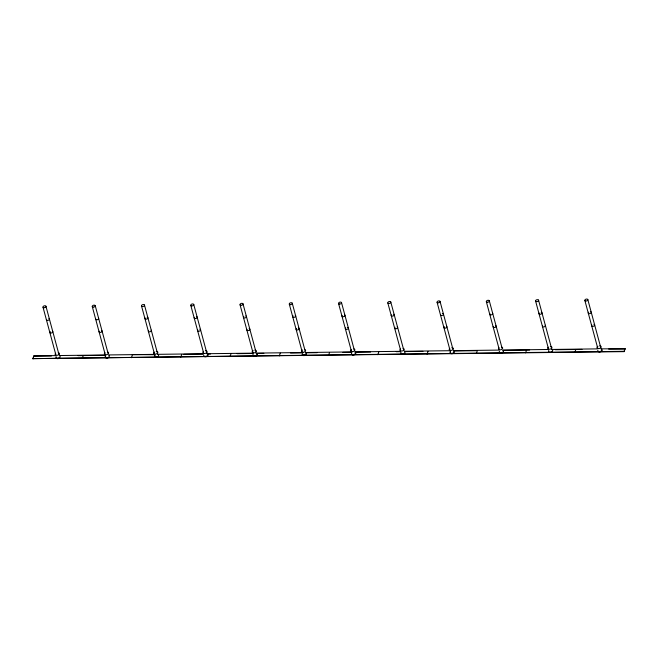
<?xml version="1.0" encoding="UTF-8"?>
<svg xmlns="http://www.w3.org/2000/svg" width="658" height="658" viewBox="0 0 658 658"><rect width="100%" height="100%" fill="white"/><g stroke="black" fill="none" stroke-linecap="round" stroke-linejoin="round"><path stroke-width="0.99" d="M601.404 348.83L625.1 348.863L624.105 351.635L32.9 358.635L33.895 355.863L55.445 355.6M32.99 358.964L33.895 355.863M624.105 351.635L625.01 348.534M59.549 355.542L104.704 354.983M108.809 354.933L153.964 354.374M158.068 354.325L203.223 353.765M207.328 353.716L253.511 353.14M256.587 353.099L302.77 352.532M305.847 352.491L352.03 351.923M355.106 351.882L400.261 351.323M404.366 351.273L449.521 350.714M453.625 350.656L498.78 350.097M502.885 350.048L548.04 349.488M552.144 349.439L597.3 348.88M33.986 356.192L51.431 355.978M78.113 355.649L104.795 355.32M154.054 354.703L132.414 354.646L131.51 357.746M183.812 354.341L203.314 354.094M207.418 354.045L210.494 354.004M237.176 353.675L252.573 353.486M256.678 353.436L263.858 353.346M290.54 353.017L302.861 352.861M305.937 352.82L317.23 352.68M342.884 352.367L351.092 352.26M355.197 352.211L370.594 352.022M396.248 351.701L400.352 351.652M404.456 351.602L422.93 351.372M453.716 350.994L476.293 350.714M502.975 350.377L529.657 350.048M555.319 349.735L582.001 349.398M608.683 349.069L625.1 348.863M32.9 358.635L624.014 351.306M587.8 299.522L600.647 347.128M584.88 300.55L597.727 348.156M575.84 349.48L574.845 352.244M538.54 300.13L551.914 349.686M535.62 301.158L548.468 348.773M526.581 350.089L525.586 352.861M489.281 300.739L502.128 348.353M486.361 301.767L499.208 349.382M477.321 350.698L476.326 353.469M440.021 301.348L452.869 348.962M437.101 302.376L450.475 351.931M428.062 351.306L427.067 354.078M390.762 301.964L403.872 350.541M387.842 302.993L400.689 350.599M378.802 351.923L377.807 354.687M341.502 302.573L354.349 350.188M338.582 303.601L351.43 351.216M329.543 352.532L328.548 355.304M292.242 303.182L305.09 350.796M289.323 304.21L302.433 352.795M280.283 353.14L279.288 355.912M242.983 303.79L255.83 351.405M240.063 304.819L252.911 352.433M231.024 353.749L230.029 356.521M193.723 304.407L207.089 353.955M190.804 305.435L203.651 353.042M181.764 354.366L180.769 357.13M144.464 305.016L157.83 354.572M141.544 306.044L154.918 355.6M95.204 305.625L108.052 353.239M92.285 306.653L105.658 356.208M83.245 355.583L82.25 358.355M45.945 306.233L59.047 354.818M43.025 307.261L55.872 354.876M552.424 349.842A2.155 1.308 -15.1 0 1 550.68 352.17A2.155 1.308 -15.1 0 1 548.772 350.5M551.634 349.488A2.155 1.308 -15.1 0 1 552.078 349.628M552.572 351.504A2.155 1.308 -15.1 0 1 549.257 352.375M550.318 346.47A2.155 1.308 -15.1 0 1 551.758 348.074A2.155 1.308 -15.1 0 1 548.649 349.168A2.155 1.308 -15.1 0 1 548.295 347.185M545.202 325.225A1.555 0.946 -15.1 0 1 543.944 326.894A1.555 0.946 -15.1 0 1 542.57 325.702M541.221 312.32A1.555 0.946 -15.1 0 1 541.83 313.529A1.555 0.946 -15.1 0 1 539.766 314.261A1.555 0.946 -15.1 0 1 539.157 313.052M503.304 352.112A2.155 1.308 -15.1 0 1 499.652 352.778M503.164 350.451A2.155 1.308 -15.1 0 1 501.421 352.778A2.155 1.308 -15.1 0 1 499.512 351.117M501.569 347.12A2.155 1.308 -15.1 0 1 502.317 348.921A2.155 1.308 -15.1 0 1 499.241 349.735A2.155 1.308 -15.1 0 1 499.035 347.794M495.696 325.677A1.555 0.946 -15.1 0 1 495.079 327.404A1.555 0.946 -15.1 0 1 493.171 326.565M492.529 313.183A1.555 0.946 -15.1 0 1 491.271 314.861A1.555 0.946 -15.1 0 1 489.897 313.66M601.683 349.225A2.155 1.308 -15.1 0 1 600.211 351.495A2.155 1.308 -15.1 0 1 597.834 350.253M600.894 348.88A2.155 1.308 -15.1 0 1 601.338 349.011M602.029 350.533A2.155 1.308 -15.1 0 1 601.831 350.887M601.502 351.224A2.155 1.308 -15.1 0 1 598.517 351.767M599.578 345.861A2.155 1.308 -15.1 0 1 600.935 347.58A2.155 1.308 -15.1 0 1 597.629 348.46A2.155 1.308 -15.1 0 1 597.982 346.281M593.894 324.361A1.555 0.946 -15.1 0 1 594.503 325.57A1.555 0.946 -15.1 0 1 592.439 326.294A1.555 0.946 -15.1 0 1 591.83 325.085M590.481 311.711A1.555 0.946 -15.1 0 1 591.024 313.002A1.555 0.946 -15.1 0 1 588.803 313.595A1.555 0.946 -15.1 0 1 588.655 312.196M355.04 352.071A2.155 1.308 -15.1 0 1 355.238 353.839A2.155 1.308 -15.1 0 1 352.417 354.588A2.155 1.308 -15.1 0 1 351.734 352.943M355.698 352.894A2.155 1.308 -15.1 0 1 355.723 353.585M355.205 354.284A2.155 1.308 -15.1 0 1 352.219 354.818M353.79 348.954A2.155 1.308 -15.1 0 1 354.539 350.747A2.155 1.308 -15.1 0 1 351.462 351.561A2.155 1.308 -15.1 0 1 351.249 349.628M347.597 327.413A1.555 0.946 -15.1 0 1 348.131 328.704A1.555 0.946 -15.1 0 1 345.919 329.296A1.555 0.946 -15.1 0 1 345.763 327.898M354.465 354.3A1.555 0.946 -15.1 0 1 352.943 354.58M344.504 314.861A1.555 0.946 -15.1 0 1 344.644 316.136A1.555 0.946 -15.1 0 1 342.612 316.679A1.555 0.946 -15.1 0 1 342.119 315.495M404.3 351.454A2.155 1.308 -15.1 0 1 404.497 353.231A2.155 1.308 -15.1 0 1 401.676 353.979A2.155 1.308 -15.1 0 1 400.993 352.334M404.785 353.33A2.155 1.308 -15.1 0 1 401.479 354.21M403.05 348.345A2.155 1.308 -15.1 0 1 403.798 350.138A2.155 1.308 -15.1 0 1 400.722 350.953A2.155 1.308 -15.1 0 1 400.508 349.02M397.177 326.894A1.555 0.946 -15.1 0 1 397.226 328.252A1.555 0.946 -15.1 0 1 395.08 328.646A1.555 0.946 -15.1 0 1 395.022 327.289M393.764 314.253A1.555 0.946 -15.1 0 1 393.903 315.527A1.555 0.946 -15.1 0 1 391.872 316.062A1.555 0.946 -15.1 0 1 391.378 314.886M454.045 352.721A2.155 1.308 -15.1 0 1 450.393 353.387M453.559 350.846A2.155 1.308 -15.1 0 1 453.757 352.622A2.155 1.308 -15.1 0 1 450.936 353.371A2.155 1.308 -15.1 0 1 450.253 351.726M451.799 347.695A2.155 1.308 -15.1 0 1 453.239 349.291A2.155 1.308 -15.1 0 1 450.13 350.385A2.155 1.308 -15.1 0 1 449.768 348.411M446.437 326.286A1.555 0.946 -15.1 0 1 446.486 327.643A1.555 0.946 -15.1 0 1 444.339 328.029A1.555 0.946 -15.1 0 1 444.29 326.681M443.27 313.792A1.555 0.946 -15.1 0 1 442.209 315.429A1.555 0.946 -15.1 0 1 440.498 314.532M442.332 313.512A1.555 0.946 -15.1 0 1 442.702 313.545M59.648 357.944A2.155 1.308 -15.1 0 1 56.317 358.273M59.483 355.731A2.155 1.308 -15.1 0 1 59.681 357.508A2.155 1.308 -15.1 0 1 56.859 358.256A2.155 1.308 -15.1 0 1 56.169 356.611M58.233 352.622A2.155 1.308 -15.1 0 1 58.981 354.415A2.155 1.308 -15.1 0 1 55.905 355.23A2.155 1.308 -15.1 0 1 55.691 353.297M52.36 331.171A1.555 0.946 -15.1 0 1 52.41 332.529A1.555 0.946 -15.1 0 1 50.263 332.915A1.555 0.946 -15.1 0 1 50.205 331.566M48.947 318.521A1.555 0.946 -15.1 0 1 48.322 320.249A1.555 0.946 -15.1 0 1 46.422 319.418M108.907 357.335A2.155 1.308 -15.1 0 1 105.576 357.664M108.743 355.123A2.155 1.308 -15.1 0 1 108.817 357.006A2.155 1.308 -15.1 0 1 105.831 357.541A2.155 1.308 -15.1 0 1 105.757 355.665M107.493 352.005A2.155 1.308 -15.1 0 1 108.241 353.798A2.155 1.308 -15.1 0 1 105.165 354.621A2.155 1.308 -15.1 0 1 104.951 352.68M101.62 330.563A1.555 0.946 -15.1 0 1 101.76 331.838A1.555 0.946 -15.1 0 1 99.728 332.38A1.555 0.946 -15.1 0 1 99.235 331.196M107.41 357.623A1.555 0.946 -15.1 0 1 106.645 357.631M98.453 318.069A1.555 0.946 -15.1 0 1 97.392 319.698A1.555 0.946 -15.1 0 1 95.681 318.809M158.167 356.726A2.155 1.308 -15.1 0 1 154.836 357.047M158.348 354.728A2.155 1.308 -15.1 0 1 157.797 356.595A2.155 1.308 -15.1 0 1 154.959 356.875A2.155 1.308 -15.1 0 1 155.017 355.049M156.242 351.356A2.155 1.308 -15.1 0 1 157.673 352.959A2.155 1.308 -15.1 0 1 154.572 354.053A2.155 1.308 -15.1 0 1 154.211 352.071M151.126 330.102A1.555 0.946 -15.1 0 1 150.065 331.739A1.555 0.946 -15.1 0 1 148.346 330.842M156.67 357.014A1.555 0.946 -15.1 0 1 155.584 356.924M147.145 317.205A1.555 0.946 -15.1 0 1 147.754 318.414A1.555 0.946 -15.1 0 1 145.689 319.146A1.555 0.946 -15.1 0 1 145.081 317.937M207.944 355.419A2.155 1.308 -15.1 0 1 207.747 355.772M207.426 356.11A2.155 1.308 -15.1 0 1 204.095 356.439M207.607 354.111A2.155 1.308 -15.1 0 1 206.135 356.381A2.155 1.308 -15.1 0 1 203.75 355.139M205.502 350.747A2.155 1.308 -15.1 0 1 206.933 352.343A2.155 1.308 -15.1 0 1 203.832 353.445A2.155 1.308 -15.1 0 1 203.47 351.462M200.386 329.494A1.555 0.946 -15.1 0 1 199.127 331.171A1.555 0.946 -15.1 0 1 197.754 329.971M199.818 329.247A1.555 0.946 -15.1 0 1 200.139 329.337M206.324 356.299A1.555 0.946 -15.1 0 1 204.844 356.315M196.405 316.597A1.555 0.946 -15.1 0 1 197.013 317.806A1.555 0.946 -15.1 0 1 194.949 318.53A1.555 0.946 -15.1 0 1 194.34 317.329M257.204 354.81A2.155 1.308 -15.1 0 1 257.007 355.164M256.686 355.501A2.155 1.308 -15.1 0 1 254.391 356.208A2.155 1.308 -15.1 0 1 253.042 355.213M256.168 353.486A2.155 1.308 -15.1 0 1 256.612 353.617M257.179 354.119A2.155 1.308 -15.1 0 1 257.27 354.448M256.077 353.157A2.155 1.308 -15.1 0 1 256.998 354.72A2.155 1.308 -15.1 0 1 254.391 355.879A2.155 1.308 -15.1 0 1 253.009 354.522M254.761 350.138A2.155 1.308 -15.1 0 1 256.118 351.857A2.155 1.308 -15.1 0 1 252.804 352.729A2.155 1.308 -15.1 0 1 253.157 350.558M249.078 328.638A1.555 0.946 -15.1 0 1 249.686 329.839A1.555 0.946 -15.1 0 1 247.622 330.571A1.555 0.946 -15.1 0 1 247.013 329.362M255.584 355.682A1.555 0.946 -15.1 0 1 254.103 355.707M245.664 315.988A1.555 0.946 -15.1 0 1 246.199 317.279A1.555 0.946 -15.1 0 1 243.986 317.863A1.555 0.946 -15.1 0 1 243.83 316.473M305.945 354.892A2.155 1.308 -15.1 0 1 303.659 355.6A2.155 1.308 -15.1 0 1 302.302 354.604M305.427 352.877A2.155 1.308 -15.1 0 1 305.871 353.009M306.439 353.502A2.155 1.308 -15.1 0 1 306.529 353.839M306.348 353.173A2.155 1.308 -15.1 0 1 304.374 355.221A2.155 1.308 -15.1 0 1 302.277 353.914M305.781 352.68A2.155 1.308 -15.1 0 1 306.126 352.894M304.531 349.562A2.155 1.308 -15.1 0 1 305.172 351.471A2.155 1.308 -15.1 0 1 301.94 352.055A2.155 1.308 -15.1 0 1 302.425 349.949M298.337 328.021A1.555 0.946 -15.1 0 1 298.872 329.313A1.555 0.946 -15.1 0 1 296.659 329.905A1.555 0.946 -15.1 0 1 296.503 328.506M305.205 354.909A1.555 0.946 -15.1 0 1 303.116 354.942M295.245 315.47A1.555 0.946 -15.1 0 1 295.294 316.827A1.555 0.946 -15.1 0 1 293.147 317.214A1.555 0.946 -15.1 0 1 293.098 315.865M536.352 301.611A1.555 0.946 -15.1 0 0 538.598 300.369A1.555 0.946 -15.1 0 0 536.286 299.949A1.555 0.946 -15.1 0 0 536.352 301.611M487.093 302.219A1.555 0.946 -15.1 0 0 489.338 300.977A1.555 0.946 -15.1 0 0 487.027 300.566A1.555 0.946 -15.1 0 0 487.093 302.219M585.612 301.002A1.555 0.946 -15.1 0 0 587.865 299.76A1.555 0.946 -15.1 0 0 585.546 299.341A1.555 0.946 -15.1 0 0 585.612 301.002M339.314 304.054A1.555 0.946 -15.1 0 0 341.56 302.812A1.555 0.946 -15.1 0 0 339.248 302.392A1.555 0.946 -15.1 0 0 339.314 304.054M388.574 303.445A1.555 0.946 -15.1 0 0 390.819 302.203A1.555 0.946 -15.1 0 0 388.508 301.783A1.555 0.946 -15.1 0 0 388.574 303.445M437.833 302.836A1.555 0.946 -15.1 0 0 440.079 301.586A1.555 0.946 -15.1 0 0 437.767 301.175A1.555 0.946 -15.1 0 0 437.833 302.836M43.757 307.722A1.555 0.946 -15.1 0 0 46.002 306.472A1.555 0.946 -15.1 0 0 43.691 306.06A1.555 0.946 -15.1 0 0 43.757 307.722M93.017 307.105A1.555 0.946 -15.1 0 0 95.262 305.863A1.555 0.946 -15.1 0 0 92.951 305.444A1.555 0.946 -15.1 0 0 93.017 307.105M142.276 306.496A1.555 0.946 -15.1 0 0 144.521 305.254A1.555 0.946 -15.1 0 0 142.21 304.835A1.555 0.946 -15.1 0 0 142.276 306.496M191.536 305.888A1.555 0.946 -15.1 0 0 193.781 304.646A1.555 0.946 -15.1 0 0 191.47 304.226A1.555 0.946 -15.1 0 0 191.536 305.888M240.795 305.279A1.555 0.946 -15.1 0 0 243.041 304.029A1.555 0.946 -15.1 0 0 240.729 303.618A1.555 0.946 -15.1 0 0 240.795 305.279M290.055 304.662A1.555 0.946 -15.1 0 0 292.3 303.42A1.555 0.946 -15.1 0 0 289.989 303.001A1.555 0.946 -15.1 0 0 290.055 304.662"/></g></svg>
